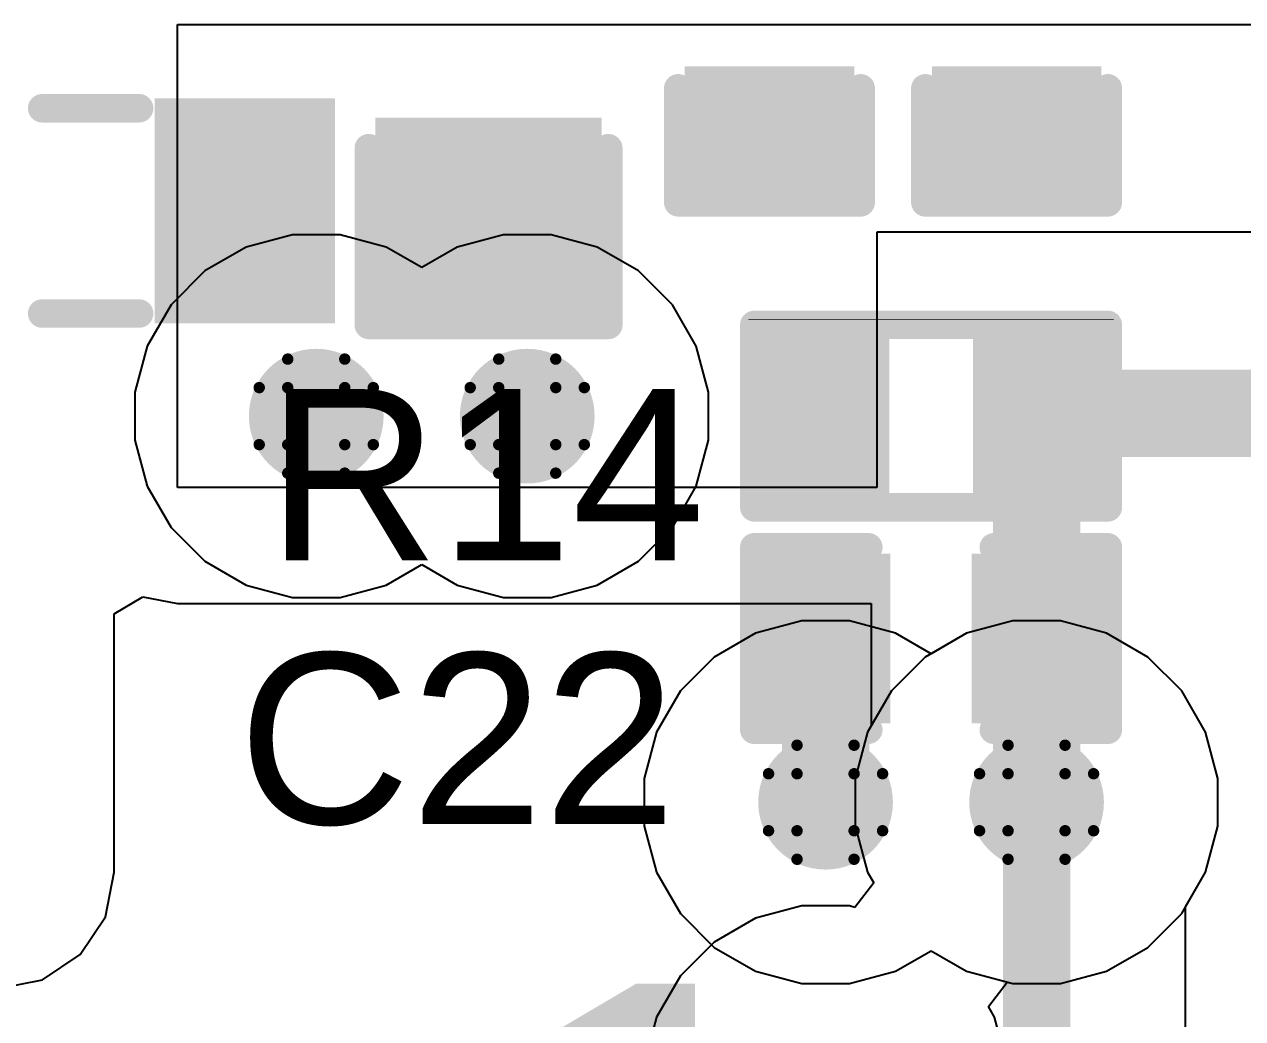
# Model space of a CAD drawing. Header units: inches. Extents: x -5 to 501, y -9 to 81.
# Drawn here: x 25.12 to 30.55, y 27.14 to 31.57 of the extents above; entities that cross this region are included whole.
import ezdxf

# ---------------------------------------------------------------- set-up
doc = ezdxf.new("R2010")
doc.units = ezdxf.units.IN
for name, color, linetype in [('Bottom Layer', 5, 'Continuous'), ('Drill Drawing', 1, 'Continuous'), ('Ground', 16, 'Continuous'), ('Power', 76, 'Continuous'), ('Top Layer', 1, 'Continuous'), ('Top Overlay', 2, 'Continuous'), ('Top Paste', 8, 'Continuous'), ('Top Solder', 216, 'Continuous'), ('Via Holes', 16, 'Continuous')]:
    doc.layers.add(name, color=color, linetype=linetype)
doc.styles.add('Arial', font='', dxfattribs={"height": 0.2})
doc.styles.add('Arial Black_Bold', font='', dxfattribs={"height": 0.2})
doc.styles.get('Arial').set_extended_font_data('Arial')
doc.styles.get('Arial Black_Bold').set_extended_font_data('Arial Black', bold=True)

msp = doc.modelspace()

# ---------------------------------------------------------------- hatches: boundary and pattern name
at = {"layer": 'Bottom Layer'}
h = msp.add_hatch(color=5, dxfattribs=at)
edge = h.paths.add_edge_path()
edge.add_arc((26.4189, 29.8197), 0.3, 0, 360)
h = msp.add_hatch(color=5, dxfattribs=at)
edge = h.paths.add_edge_path()
edge.add_arc((27.3587, 29.8197), 0.3, 0, 360)
h = msp.add_hatch(color=5, dxfattribs=at)
edge = h.paths.add_edge_path()
edge.add_arc((28.6874, 28.0996), 0.3, 0, 360)
h = msp.add_hatch(color=5, dxfattribs=at)
edge = h.paths.add_edge_path()
edge.add_arc((29.6272, 28.0996), 0.3, 0, 360)
at = {"layer": 'Ground'}
h = msp.add_hatch(color=16, dxfattribs=at)
edge = h.paths.add_edge_path()
edge.add_arc((26.4189, 29.8197), 0.3, 0, 360)
h = msp.add_hatch(color=16, dxfattribs=at)
edge = h.paths.add_edge_path()
edge.add_arc((27.3587, 29.8197), 0.3, 0, 360)
h = msp.add_hatch(color=16, dxfattribs=at)
edge = h.paths.add_edge_path()
edge.add_arc((28.6874, 28.0996), 0.3, 0, 360)
h = msp.add_hatch(color=16, dxfattribs=at)
edge = h.paths.add_edge_path()
edge.add_arc((29.6272, 28.0996), 0.3, 0, 360)
at = {"layer": 'Power'}
h = msp.add_hatch(color=76, dxfattribs=at)
edge = h.paths.add_edge_path()
edge.add_arc((26.4189, 29.8197), 0.3, 0, 360)
h = msp.add_hatch(color=76, dxfattribs=at)
edge = h.paths.add_edge_path()
edge.add_arc((27.3587, 29.8197), 0.3, 0, 360)
h = msp.add_hatch(color=76, dxfattribs=at)
edge = h.paths.add_edge_path()
edge.add_arc((28.6874, 28.0996), 0.3, 0, 360)
h = msp.add_hatch(color=76, dxfattribs=at)
edge = h.paths.add_edge_path()
edge.add_arc((29.6272, 28.0996), 0.3, 0, 360)
at = {"layer": 'Top Layer'}
for points in [[(28.12, 31.3182), (28.755, 31.3182), (28.755, 30.861), (28.12, 30.861)], [(29.2208, 31.3182), (29.8558, 31.3182), (29.8558, 30.861), (29.2208, 30.861)], [(25.8014, 31.134), (26.4014, 31.134), (26.4014, 30.334), (25.8014, 30.334)], [(27.6308, 30.3276), (26.7418, 30.3276), (26.7418, 31.0896), (27.6308, 31.0896)], [(28.916, 30.1372), (28.916, 29.5022), (28.4588, 29.5022), (28.4588, 30.1372)], [(29.8558, 30.1372), (29.8558, 29.5022), (29.3986, 29.5022), (29.3986, 30.1372)], [(28.4588, 28.5115), (28.4588, 29.1465), (28.916, 29.1465), (28.916, 28.5115)], [(29.3986, 28.5115), (29.3986, 29.1465), (29.8558, 29.1465), (29.8558, 28.5115)]]:
    msp.add_hatch(color=1, dxfattribs=at).paths.add_polyline_path(points)
h = msp.add_hatch(color=1, dxfattribs=at)
edge = h.paths.add_edge_path()
edge.add_arc((26.4189, 29.8197), 0.3, 0, 360)
h = msp.add_hatch(color=1, dxfattribs=at)
edge = h.paths.add_edge_path()
edge.add_arc((27.3587, 29.8197), 0.3, 0, 360)
h = msp.add_hatch(color=1, dxfattribs=at)
edge = h.paths.add_edge_path()
edge.add_arc((28.6874, 28.0996), 0.3, 0, 360)
h = msp.add_hatch(color=1, dxfattribs=at)
edge = h.paths.add_edge_path()
edge.add_arc((29.6272, 28.0996), 0.3, 0, 360)
at = {"layer": 'Top Paste'}
for points in [[(28.12, 31.3182), (28.755, 31.3182), (28.755, 30.861), (28.12, 30.861)], [(29.2208, 31.3182), (29.8558, 31.3182), (29.8558, 30.861), (29.2208, 30.861)], [(25.8014, 31.134), (26.4014, 31.134), (26.4014, 30.334), (25.8014, 30.334)], [(27.6308, 30.3276), (26.7418, 30.3276), (26.7418, 31.0896), (27.6308, 31.0896)], [(28.916, 30.1372), (28.916, 29.5022), (28.4588, 29.5022), (28.4588, 30.1372)], [(29.8558, 30.1372), (29.8558, 29.5022), (29.3986, 29.5022), (29.3986, 30.1372)], [(28.4588, 28.5115), (28.4588, 29.1465), (28.916, 29.1465), (28.916, 28.5115)], [(29.3986, 28.5115), (29.3986, 29.1465), (29.8558, 29.1465), (29.8558, 28.5115)]]:
    msp.add_hatch(color=8, dxfattribs=at).paths.add_polyline_path(points)
at = {"layer": 'Top Solder'}
for points in [[(28.06, 31.3782), (28.815, 31.3782), (28.815, 30.801), (28.06, 30.801)], [(29.1608, 31.3782), (29.9158, 31.3782), (29.9158, 30.801), (29.1608, 30.801)], [(25.6998, 31.2356), (26.503, 31.2356), (26.503, 30.2324), (25.6998, 30.2324)], [(27.6908, 30.2676), (26.6818, 30.2676), (26.6818, 31.1496), (27.6908, 31.1496)], [(28.971, 30.1922), (28.971, 29.4472), (28.4038, 29.4472), (28.4038, 30.1922)], [(29.9108, 30.1922), (29.9108, 29.4472), (29.3436, 29.4472), (29.3436, 30.1922)], [(28.3988, 28.4515), (28.3988, 29.2065), (28.976, 29.2065), (28.976, 28.4515)], [(29.3386, 28.4515), (29.3386, 29.2065), (29.9158, 29.2065), (29.9158, 28.4515)]]:
    msp.add_hatch(color=216, dxfattribs=at).paths.add_polyline_path(points)
at = {"layer": 'Via Holes'}
h = msp.add_hatch(color=7, dxfattribs=at)
edge = h.paths.add_edge_path()
edge.add_arc((26.4189, 29.8197), 0.15, 0, 360)
h = msp.add_hatch(color=7, dxfattribs=at)
edge = h.paths.add_edge_path()
edge.add_arc((27.3587, 29.8197), 0.15, 0, 360)
h = msp.add_hatch(color=7, dxfattribs=at)
edge = h.paths.add_edge_path()
edge.add_arc((28.6874, 28.0996), 0.15, 0, 360)
h = msp.add_hatch(color=7, dxfattribs=at)
edge = h.paths.add_edge_path()
edge.add_arc((29.6272, 28.0996), 0.15, 0, 360)

# ---------------------------------------------------------------- linework, layer by layer
at = {"layer": 'Bottom Layer'}
for p, q in [((26.3125, 30.6277), (26.107, 30.5727)), ((26.5253, 30.6277), (26.3125, 30.6277)), ((26.7308, 30.5727), (26.5253, 30.6277)), ((27.2523, 30.6277), (27.0468, 30.5727)), ((27.4651, 30.6277), (27.2523, 30.6277)), ((27.6706, 30.5727), (27.4651, 30.6277)), ((26.107, 30.5727), (25.9228, 30.4663)), ((26.8888, 30.4814), (26.7308, 30.5727)), ((27.0468, 30.5727), (26.8888, 30.4814)), ((27.8548, 30.4663), (27.6706, 30.5727)), ((25.9228, 30.4663), (25.7723, 30.3158)), ((28.0052, 30.3158), (27.8548, 30.4663)), ((25.7723, 30.3158), (25.6659, 30.1316)), ((28.1116, 30.1316), (28.0052, 30.3158)), ((25.6659, 30.1316), (25.6109, 29.9261)), ((28.1667, 29.9261), (28.1116, 30.1316)), ((25.6109, 29.9261), (25.6109, 29.7133)), ((28.1667, 29.7133), (28.1667, 29.9261)), ((25.6109, 29.7133), (25.6659, 29.5078)), ((28.1116, 29.5078), (28.1667, 29.7133)), ((25.6659, 29.5078), (25.7723, 29.3236)), ((28.0052, 29.3236), (28.1116, 29.5078)), ((25.7723, 29.3236), (25.9228, 29.1732)), ((27.8548, 29.1732), (28.0052, 29.3236)), ((25.9228, 29.1732), (26.107, 29.0668)), ((26.7308, 29.0668), (26.8888, 29.158)), ((26.8888, 29.158), (27.0468, 29.0668)), ((27.6706, 29.0668), (27.8548, 29.1732)), ((26.107, 29.0668), (26.3125, 29.0117)), ((26.5253, 29.0117), (26.7308, 29.0668)), ((27.0468, 29.0668), (27.2523, 29.0117)), ((27.4651, 29.0117), (27.6706, 29.0668)), ((26.3125, 29.0117), (26.5253, 29.0117)), ((27.2523, 29.0117), (27.4651, 29.0117)), ((29.5208, 28.9076), (29.3153, 28.8525)), ((29.7336, 28.9076), (29.5208, 28.9076)), ((29.9391, 28.8525), (29.7336, 28.9076)), ((29.3153, 28.8525), (29.1311, 28.7462)), ((30.1233, 28.7462), (29.9391, 28.8525)), ((29.1311, 28.7462), (28.9806, 28.5957)), ((30.2738, 28.5957), (30.1233, 28.7462)), ((28.9806, 28.5957), (28.8743, 28.4115)), ((30.3801, 28.4115), (30.2738, 28.5957)), ((28.8743, 28.4115), (28.8192, 28.206)), ((30.4352, 28.206), (30.3801, 28.4115)), ((28.8192, 28.206), (28.8192, 27.9932)), ((30.4352, 27.9932), (30.4352, 28.206)), ((28.8192, 27.9932), (28.8743, 27.7877)), ((30.3801, 27.7877), (30.4352, 27.9932)), ((28.8743, 27.7877), (28.9017, 27.7402)), ((30.2909, 27.6331), (30.3801, 27.7877)), ((28.9017, 27.7402), (28.818, 27.6311)), ((28.581, 27.6376), (28.3755, 27.5825)), ((28.7938, 27.6376), (28.581, 27.6376)), ((28.818, 27.6311), (28.7938, 27.6376)), ((30.2909, 24.801), (30.2909, 27.6331)), ((28.3755, 27.5825), (28.1913, 27.4762)), ((28.1913, 27.4762), (28.0408, 27.3257)), ((28.0408, 27.3257), (27.9345, 27.1415)), ((27.9345, 27.1415), (27.8794, 26.936))]:
    msp.add_line(p, q, dxfattribs=at)
msp.add_lwpolyline([(29.6272, 24.801, 0.3, 0.3, 0), (29.6272, 28.0996, 0.3, 0.3, 0)], format="xyseb", dxfattribs=at)
msp.add_lwpolyline([(29.5522, 28.0996, 0.15, 0.15, 1), (29.7022, 28.0996, 0.15, 0.15, 1)], format="xyseb", close=True, dxfattribs=at)
at = {"layer": 'Drill Drawing'}
for points in [[(26.2919, 29.9467, 0.0508, 0.0508, 0), (26.2919, 30.0737, 0.0508, 0.0508, 0)], [(26.2919, 30.0737, 0.0508, 0.0508, 0), (26.5459, 30.0737, 0.0508, 0.0508, 0)], [(26.5459, 29.9467, 0.0508, 0.0508, 0), (26.5459, 30.0737, 0.0508, 0.0508, 0)], [(27.2317, 29.9467, 0.0508, 0.0508, 0), (27.2317, 30.0737, 0.0508, 0.0508, 0)], [(27.2317, 30.0737, 0.0508, 0.0508, 0), (27.4857, 30.0737, 0.0508, 0.0508, 0)], [(27.4857, 29.9467, 0.0508, 0.0508, 0), (27.4857, 30.0737, 0.0508, 0.0508, 0)], [(26.1649, 29.6927, 0.0508, 0.0508, 0), (26.1649, 29.9467, 0.0508, 0.0508, 0)], [(26.1649, 29.9467, 0.0508, 0.0508, 0), (26.2919, 29.9467, 0.0508, 0.0508, 0)], [(26.5459, 29.9467, 0.0508, 0.0508, 0), (26.6729, 29.9467, 0.0508, 0.0508, 0)], [(26.6729, 29.6927, 0.0508, 0.0508, 0), (26.6729, 29.9467, 0.0508, 0.0508, 0)], [(27.1047, 29.6927, 0.0508, 0.0508, 0), (27.1047, 29.9467, 0.0508, 0.0508, 0)], [(27.1047, 29.9467, 0.0508, 0.0508, 0), (27.2317, 29.9467, 0.0508, 0.0508, 0)], [(27.4857, 29.9467, 0.0508, 0.0508, 0), (27.6127, 29.9467, 0.0508, 0.0508, 0)], [(27.6127, 29.6927, 0.0508, 0.0508, 0), (27.6127, 29.9467, 0.0508, 0.0508, 0)], [(26.1649, 29.6927, 0.0508, 0.0508, 0), (26.2919, 29.6927, 0.0508, 0.0508, 0)], [(26.2919, 29.5657, 0.0508, 0.0508, 0), (26.2919, 29.6927, 0.0508, 0.0508, 0)], [(26.5459, 29.6927, 0.0508, 0.0508, 0), (26.6729, 29.6927, 0.0508, 0.0508, 0)], [(26.5459, 29.5657, 0.0508, 0.0508, 0), (26.5459, 29.6927, 0.0508, 0.0508, 0)], [(27.1047, 29.6927, 0.0508, 0.0508, 0), (27.2317, 29.6927, 0.0508, 0.0508, 0)], [(27.2317, 29.5657, 0.0508, 0.0508, 0), (27.2317, 29.6927, 0.0508, 0.0508, 0)], [(27.4857, 29.6927, 0.0508, 0.0508, 0), (27.6127, 29.6927, 0.0508, 0.0508, 0)], [(27.4857, 29.5657, 0.0508, 0.0508, 0), (27.4857, 29.6927, 0.0508, 0.0508, 0)], [(26.2919, 29.5657, 0.0508, 0.0508, 0), (26.5459, 29.5657, 0.0508, 0.0508, 0)], [(27.2317, 29.5657, 0.0508, 0.0508, 0), (27.4857, 29.5657, 0.0508, 0.0508, 0)], [(28.5604, 28.2266, 0.0508, 0.0508, 0), (28.5604, 28.3536, 0.0508, 0.0508, 0)], [(28.5604, 28.3536, 0.0508, 0.0508, 0), (28.8144, 28.3536, 0.0508, 0.0508, 0)], [(28.8144, 28.2266, 0.0508, 0.0508, 0), (28.8144, 28.3536, 0.0508, 0.0508, 0)], [(29.5002, 28.2266, 0.0508, 0.0508, 0), (29.5002, 28.3536, 0.0508, 0.0508, 0)], [(29.5002, 28.3536, 0.0508, 0.0508, 0), (29.7542, 28.3536, 0.0508, 0.0508, 0)], [(29.7542, 28.2266, 0.0508, 0.0508, 0), (29.7542, 28.3536, 0.0508, 0.0508, 0)], [(28.4334, 27.9726, 0.0508, 0.0508, 0), (28.4334, 28.2266, 0.0508, 0.0508, 0)], [(28.4334, 28.2266, 0.0508, 0.0508, 0), (28.5604, 28.2266, 0.0508, 0.0508, 0)], [(28.8144, 28.2266, 0.0508, 0.0508, 0), (28.9414, 28.2266, 0.0508, 0.0508, 0)], [(28.9414, 27.9726, 0.0508, 0.0508, 0), (28.9414, 28.2266, 0.0508, 0.0508, 0)], [(29.3732, 27.9726, 0.0508, 0.0508, 0), (29.3732, 28.2266, 0.0508, 0.0508, 0)], [(29.3732, 28.2266, 0.0508, 0.0508, 0), (29.5002, 28.2266, 0.0508, 0.0508, 0)], [(29.7542, 28.2266, 0.0508, 0.0508, 0), (29.8812, 28.2266, 0.0508, 0.0508, 0)], [(29.8812, 27.9726, 0.0508, 0.0508, 0), (29.8812, 28.2266, 0.0508, 0.0508, 0)], [(28.4334, 27.9726, 0.0508, 0.0508, 0), (28.5604, 27.9726, 0.0508, 0.0508, 0)], [(28.5604, 27.8456, 0.0508, 0.0508, 0), (28.5604, 27.9726, 0.0508, 0.0508, 0)], [(28.8144, 27.9726, 0.0508, 0.0508, 0), (28.9414, 27.9726, 0.0508, 0.0508, 0)], [(28.8144, 27.8456, 0.0508, 0.0508, 0), (28.8144, 27.9726, 0.0508, 0.0508, 0)], [(29.3732, 27.9726, 0.0508, 0.0508, 0), (29.5002, 27.9726, 0.0508, 0.0508, 0)], [(29.5002, 27.8456, 0.0508, 0.0508, 0), (29.5002, 27.9726, 0.0508, 0.0508, 0)], [(29.7542, 27.9726, 0.0508, 0.0508, 0), (29.8812, 27.9726, 0.0508, 0.0508, 0)], [(29.7542, 27.8456, 0.0508, 0.0508, 0), (29.7542, 27.9726, 0.0508, 0.0508, 0)], [(28.5604, 27.8456, 0.0508, 0.0508, 0), (28.8144, 27.8456, 0.0508, 0.0508, 0)], [(29.5002, 27.8456, 0.0508, 0.0508, 0), (29.7542, 27.8456, 0.0508, 0.0508, 0)]]:
    msp.add_lwpolyline(points, format="xyseb", dxfattribs=at)
for points in [[(26.2792, 30.0737, 0.0254, 0.0254, 1), (26.3046, 30.0737, 0.0254, 0.0254, 1)], [(26.2792, 30.0737, 0.0254, 0.0254, 1), (26.3046, 30.0737, 0.0254, 0.0254, 1)], [(26.5332, 30.0737, 0.0254, 0.0254, 1), (26.5586, 30.0737, 0.0254, 0.0254, 1)], [(26.5332, 30.0737, 0.0254, 0.0254, 1), (26.5586, 30.0737, 0.0254, 0.0254, 1)], [(27.219, 30.0737, 0.0254, 0.0254, 1), (27.2444, 30.0737, 0.0254, 0.0254, 1)], [(27.219, 30.0737, 0.0254, 0.0254, 1), (27.2444, 30.0737, 0.0254, 0.0254, 1)], [(27.473, 30.0737, 0.0254, 0.0254, 1), (27.4984, 30.0737, 0.0254, 0.0254, 1)], [(27.473, 30.0737, 0.0254, 0.0254, 1), (27.4984, 30.0737, 0.0254, 0.0254, 1)], [(26.1522, 29.9467, 0.0254, 0.0254, 1), (26.1776, 29.9467, 0.0254, 0.0254, 1)], [(26.1522, 29.9467, 0.0254, 0.0254, 1), (26.1776, 29.9467, 0.0254, 0.0254, 1)], [(26.2792, 29.9467, 0.0254, 0.0254, 1), (26.3046, 29.9467, 0.0254, 0.0254, 1)], [(26.2792, 29.9467, 0.0254, 0.0254, 1), (26.3046, 29.9467, 0.0254, 0.0254, 1)], [(26.5332, 29.9467, 0.0254, 0.0254, 1), (26.5586, 29.9467, 0.0254, 0.0254, 1)], [(26.5332, 29.9467, 0.0254, 0.0254, 1), (26.5586, 29.9467, 0.0254, 0.0254, 1)], [(26.6602, 29.9467, 0.0254, 0.0254, 1), (26.6856, 29.9467, 0.0254, 0.0254, 1)], [(26.6602, 29.9467, 0.0254, 0.0254, 1), (26.6856, 29.9467, 0.0254, 0.0254, 1)], [(27.092, 29.9467, 0.0254, 0.0254, 1), (27.1174, 29.9467, 0.0254, 0.0254, 1)], [(27.092, 29.9467, 0.0254, 0.0254, 1), (27.1174, 29.9467, 0.0254, 0.0254, 1)], [(27.219, 29.9467, 0.0254, 0.0254, 1), (27.2444, 29.9467, 0.0254, 0.0254, 1)], [(27.219, 29.9467, 0.0254, 0.0254, 1), (27.2444, 29.9467, 0.0254, 0.0254, 1)], [(27.473, 29.9467, 0.0254, 0.0254, 1), (27.4984, 29.9467, 0.0254, 0.0254, 1)], [(27.473, 29.9467, 0.0254, 0.0254, 1), (27.4984, 29.9467, 0.0254, 0.0254, 1)], [(27.6, 29.9467, 0.0254, 0.0254, 1), (27.6254, 29.9467, 0.0254, 0.0254, 1)], [(27.6, 29.9467, 0.0254, 0.0254, 1), (27.6254, 29.9467, 0.0254, 0.0254, 1)], [(26.1522, 29.6927, 0.0254, 0.0254, 1), (26.1776, 29.6927, 0.0254, 0.0254, 1)], [(26.1522, 29.6927, 0.0254, 0.0254, 1), (26.1776, 29.6927, 0.0254, 0.0254, 1)], [(26.2792, 29.6927, 0.0254, 0.0254, 1), (26.3046, 29.6927, 0.0254, 0.0254, 1)], [(26.2792, 29.6927, 0.0254, 0.0254, 1), (26.3046, 29.6927, 0.0254, 0.0254, 1)], [(26.5332, 29.6927, 0.0254, 0.0254, 1), (26.5586, 29.6927, 0.0254, 0.0254, 1)], [(26.5332, 29.6927, 0.0254, 0.0254, 1), (26.5586, 29.6927, 0.0254, 0.0254, 1)], [(26.6602, 29.6927, 0.0254, 0.0254, 1), (26.6856, 29.6927, 0.0254, 0.0254, 1)], [(26.6602, 29.6927, 0.0254, 0.0254, 1), (26.6856, 29.6927, 0.0254, 0.0254, 1)], [(27.092, 29.6927, 0.0254, 0.0254, 1), (27.1174, 29.6927, 0.0254, 0.0254, 1)], [(27.092, 29.6927, 0.0254, 0.0254, 1), (27.1174, 29.6927, 0.0254, 0.0254, 1)], [(27.219, 29.6927, 0.0254, 0.0254, 1), (27.2444, 29.6927, 0.0254, 0.0254, 1)], [(27.219, 29.6927, 0.0254, 0.0254, 1), (27.2444, 29.6927, 0.0254, 0.0254, 1)], [(27.473, 29.6927, 0.0254, 0.0254, 1), (27.4984, 29.6927, 0.0254, 0.0254, 1)], [(27.473, 29.6927, 0.0254, 0.0254, 1), (27.4984, 29.6927, 0.0254, 0.0254, 1)], [(27.6, 29.6927, 0.0254, 0.0254, 1), (27.6254, 29.6927, 0.0254, 0.0254, 1)], [(27.6, 29.6927, 0.0254, 0.0254, 1), (27.6254, 29.6927, 0.0254, 0.0254, 1)], [(26.2792, 29.5657, 0.0254, 0.0254, 1), (26.3046, 29.5657, 0.0254, 0.0254, 1)], [(26.2792, 29.5657, 0.0254, 0.0254, 1), (26.3046, 29.5657, 0.0254, 0.0254, 1)], [(26.5332, 29.5657, 0.0254, 0.0254, 1), (26.5586, 29.5657, 0.0254, 0.0254, 1)], [(26.5332, 29.5657, 0.0254, 0.0254, 1), (26.5586, 29.5657, 0.0254, 0.0254, 1)], [(27.219, 29.5657, 0.0254, 0.0254, 1), (27.2444, 29.5657, 0.0254, 0.0254, 1)], [(27.219, 29.5657, 0.0254, 0.0254, 1), (27.2444, 29.5657, 0.0254, 0.0254, 1)], [(27.473, 29.5657, 0.0254, 0.0254, 1), (27.4984, 29.5657, 0.0254, 0.0254, 1)], [(27.473, 29.5657, 0.0254, 0.0254, 1), (27.4984, 29.5657, 0.0254, 0.0254, 1)], [(28.5477, 28.3536, 0.0254, 0.0254, 1), (28.5731, 28.3536, 0.0254, 0.0254, 1)], [(28.5477, 28.3536, 0.0254, 0.0254, 1), (28.5731, 28.3536, 0.0254, 0.0254, 1)], [(28.8017, 28.3536, 0.0254, 0.0254, 1), (28.8271, 28.3536, 0.0254, 0.0254, 1)], [(28.8017, 28.3536, 0.0254, 0.0254, 1), (28.8271, 28.3536, 0.0254, 0.0254, 1)], [(29.4875, 28.3536, 0.0254, 0.0254, 1), (29.5129, 28.3536, 0.0254, 0.0254, 1)], [(29.4875, 28.3536, 0.0254, 0.0254, 1), (29.5129, 28.3536, 0.0254, 0.0254, 1)], [(29.7415, 28.3536, 0.0254, 0.0254, 1), (29.7669, 28.3536, 0.0254, 0.0254, 1)], [(29.7415, 28.3536, 0.0254, 0.0254, 1), (29.7669, 28.3536, 0.0254, 0.0254, 1)], [(28.4207, 28.2266, 0.0254, 0.0254, 1), (28.4461, 28.2266, 0.0254, 0.0254, 1)], [(28.4207, 28.2266, 0.0254, 0.0254, 1), (28.4461, 28.2266, 0.0254, 0.0254, 1)], [(28.5477, 28.2266, 0.0254, 0.0254, 1), (28.5731, 28.2266, 0.0254, 0.0254, 1)], [(28.5477, 28.2266, 0.0254, 0.0254, 1), (28.5731, 28.2266, 0.0254, 0.0254, 1)], [(28.8017, 28.2266, 0.0254, 0.0254, 1), (28.8271, 28.2266, 0.0254, 0.0254, 1)], [(28.8017, 28.2266, 0.0254, 0.0254, 1), (28.8271, 28.2266, 0.0254, 0.0254, 1)], [(28.9287, 28.2266, 0.0254, 0.0254, 1), (28.9541, 28.2266, 0.0254, 0.0254, 1)], [(28.9287, 28.2266, 0.0254, 0.0254, 1), (28.9541, 28.2266, 0.0254, 0.0254, 1)], [(29.3605, 28.2266, 0.0254, 0.0254, 1), (29.3859, 28.2266, 0.0254, 0.0254, 1)], [(29.3605, 28.2266, 0.0254, 0.0254, 1), (29.3859, 28.2266, 0.0254, 0.0254, 1)], [(29.4875, 28.2266, 0.0254, 0.0254, 1), (29.5129, 28.2266, 0.0254, 0.0254, 1)], [(29.4875, 28.2266, 0.0254, 0.0254, 1), (29.5129, 28.2266, 0.0254, 0.0254, 1)], [(29.7415, 28.2266, 0.0254, 0.0254, 1), (29.7669, 28.2266, 0.0254, 0.0254, 1)], [(29.7415, 28.2266, 0.0254, 0.0254, 1), (29.7669, 28.2266, 0.0254, 0.0254, 1)], [(29.8685, 28.2266, 0.0254, 0.0254, 1), (29.8939, 28.2266, 0.0254, 0.0254, 1)], [(29.8685, 28.2266, 0.0254, 0.0254, 1), (29.8939, 28.2266, 0.0254, 0.0254, 1)], [(28.4207, 27.9726, 0.0254, 0.0254, 1), (28.4461, 27.9726, 0.0254, 0.0254, 1)], [(28.4207, 27.9726, 0.0254, 0.0254, 1), (28.4461, 27.9726, 0.0254, 0.0254, 1)], [(28.5477, 27.9726, 0.0254, 0.0254, 1), (28.5731, 27.9726, 0.0254, 0.0254, 1)], [(28.5477, 27.9726, 0.0254, 0.0254, 1), (28.5731, 27.9726, 0.0254, 0.0254, 1)], [(28.8017, 27.9726, 0.0254, 0.0254, 1), (28.8271, 27.9726, 0.0254, 0.0254, 1)], [(28.8017, 27.9726, 0.0254, 0.0254, 1), (28.8271, 27.9726, 0.0254, 0.0254, 1)], [(28.9287, 27.9726, 0.0254, 0.0254, 1), (28.9541, 27.9726, 0.0254, 0.0254, 1)], [(28.9287, 27.9726, 0.0254, 0.0254, 1), (28.9541, 27.9726, 0.0254, 0.0254, 1)], [(29.3605, 27.9726, 0.0254, 0.0254, 1), (29.3859, 27.9726, 0.0254, 0.0254, 1)], [(29.3605, 27.9726, 0.0254, 0.0254, 1), (29.3859, 27.9726, 0.0254, 0.0254, 1)], [(29.4875, 27.9726, 0.0254, 0.0254, 1), (29.5129, 27.9726, 0.0254, 0.0254, 1)], [(29.4875, 27.9726, 0.0254, 0.0254, 1), (29.5129, 27.9726, 0.0254, 0.0254, 1)], [(29.7415, 27.9726, 0.0254, 0.0254, 1), (29.7669, 27.9726, 0.0254, 0.0254, 1)], [(29.7415, 27.9726, 0.0254, 0.0254, 1), (29.7669, 27.9726, 0.0254, 0.0254, 1)], [(29.8685, 27.9726, 0.0254, 0.0254, 1), (29.8939, 27.9726, 0.0254, 0.0254, 1)], [(29.8685, 27.9726, 0.0254, 0.0254, 1), (29.8939, 27.9726, 0.0254, 0.0254, 1)], [(28.5477, 27.8456, 0.0254, 0.0254, 1), (28.5731, 27.8456, 0.0254, 0.0254, 1)], [(28.5477, 27.8456, 0.0254, 0.0254, 1), (28.5731, 27.8456, 0.0254, 0.0254, 1)], [(28.8017, 27.8456, 0.0254, 0.0254, 1), (28.8271, 27.8456, 0.0254, 0.0254, 1)], [(28.8017, 27.8456, 0.0254, 0.0254, 1), (28.8271, 27.8456, 0.0254, 0.0254, 1)], [(29.4875, 27.8456, 0.0254, 0.0254, 1), (29.5129, 27.8456, 0.0254, 0.0254, 1)], [(29.4875, 27.8456, 0.0254, 0.0254, 1), (29.5129, 27.8456, 0.0254, 0.0254, 1)], [(29.7415, 27.8456, 0.0254, 0.0254, 1), (29.7669, 27.8456, 0.0254, 0.0254, 1)], [(29.7415, 27.8456, 0.0254, 0.0254, 1), (29.7669, 27.8456, 0.0254, 0.0254, 1)]]:
    msp.add_lwpolyline(points, format="xyseb", close=True, dxfattribs=at)
at = {"layer": 'Ground'}
for p, q in [((26.3125, 30.6277), (26.107, 30.5727)), ((26.5253, 30.6277), (26.3125, 30.6277)), ((26.7308, 30.5727), (26.5253, 30.6277)), ((27.2523, 30.6277), (27.0468, 30.5727)), ((27.4651, 30.6277), (27.2523, 30.6277)), ((27.6706, 30.5727), (27.4651, 30.6277)), ((26.107, 30.5727), (25.9228, 30.4663)), ((26.8888, 30.4814), (26.7308, 30.5727)), ((27.0468, 30.5727), (26.8888, 30.4814)), ((27.8548, 30.4663), (27.6706, 30.5727)), ((25.9228, 30.4663), (25.7723, 30.3158)), ((28.0052, 30.3158), (27.8548, 30.4663)), ((25.7723, 30.3158), (25.6659, 30.1316)), ((28.1116, 30.1316), (28.0052, 30.3158)), ((25.6659, 30.1316), (25.6109, 29.9261)), ((28.1667, 29.9261), (28.1116, 30.1316)), ((25.6109, 29.9261), (25.6109, 29.7133)), ((28.1667, 29.7133), (28.1667, 29.9261)), ((25.6109, 29.7133), (25.6659, 29.5078)), ((28.1116, 29.5078), (28.1667, 29.7133)), ((25.6659, 29.5078), (25.7723, 29.3236)), ((28.0052, 29.3236), (28.1116, 29.5078)), ((25.7723, 29.3236), (25.9228, 29.1732)), ((27.8548, 29.1732), (28.0052, 29.3236)), ((25.9228, 29.1732), (26.107, 29.0668)), ((26.7308, 29.0668), (26.8888, 29.158)), ((26.8888, 29.158), (27.0468, 29.0668)), ((27.6706, 29.0668), (27.8548, 29.1732)), ((26.107, 29.0668), (26.3125, 29.0117)), ((26.5253, 29.0117), (26.7308, 29.0668)), ((27.0468, 29.0668), (27.2523, 29.0117)), ((27.4651, 29.0117), (27.6706, 29.0668)), ((26.3125, 29.0117), (26.5253, 29.0117)), ((27.2523, 29.0117), (27.4651, 29.0117)), ((29.5208, 28.9076), (29.3153, 28.8525)), ((29.7336, 28.9076), (29.5208, 28.9076)), ((29.9391, 28.8525), (29.7336, 28.9076)), ((29.3153, 28.8525), (29.1311, 28.7462)), ((30.1233, 28.7462), (29.9391, 28.8525)), ((29.1311, 28.7462), (28.9806, 28.5957)), ((30.2738, 28.5957), (30.1233, 28.7462)), ((28.9806, 28.5957), (28.8743, 28.4115)), ((30.3801, 28.4115), (30.2738, 28.5957)), ((28.8743, 28.4115), (28.8192, 28.206)), ((30.4352, 28.206), (30.3801, 28.4115)), ((28.8192, 28.206), (28.8192, 27.9932)), ((30.4352, 27.9932), (30.4352, 28.206)), ((28.8192, 27.9932), (28.8743, 27.7877)), ((30.3801, 27.7877), (30.4352, 27.9932)), ((28.8743, 27.7877), (28.9017, 27.7402)), ((30.2738, 27.6035), (30.3801, 27.7877)), ((28.9017, 27.7402), (28.818, 27.6311)), ((28.581, 27.6376), (28.3755, 27.5825)), ((28.7938, 27.6376), (28.581, 27.6376)), ((28.818, 27.6311), (28.7938, 27.6376)), ((28.3755, 27.5825), (28.1913, 27.4762)), ((30.1233, 27.453), (30.2738, 27.6035)), ((28.1913, 27.4762), (28.0408, 27.3257)), ((29.9391, 27.3467), (30.1233, 27.453)), ((28.0408, 27.3257), (27.9345, 27.1415)), ((29.4129, 27.189), (29.4965, 27.2981)), ((29.4965, 27.2981), (29.5208, 27.2916)), ((29.7336, 27.2916), (29.9391, 27.3467)), ((29.5208, 27.2916), (29.7336, 27.2916)), ((29.4403, 27.1415), (29.4129, 27.189)), ((27.9345, 27.1415), (27.8794, 26.936)), ((29.4954, 26.936), (29.4403, 27.1415))]:
    msp.add_line(p, q, dxfattribs=at)
at = {"layer": 'Power'}
for p, q in [((28.581, 28.9076), (28.3755, 28.8525)), ((28.7938, 28.9076), (28.581, 28.9076)), ((28.9993, 28.8525), (28.7938, 28.9076)), ((29.5208, 28.9076), (29.3153, 28.8525)), ((29.7336, 28.9076), (29.5208, 28.9076)), ((29.9391, 28.8525), (29.7336, 28.9076)), ((28.3755, 28.8525), (28.1913, 28.7462)), ((29.1573, 28.7613), (28.9993, 28.8525)), ((29.3153, 28.8525), (29.1573, 28.7613)), ((30.1233, 28.7462), (29.9391, 28.8525)), ((28.1913, 28.7462), (28.0408, 28.5957)), ((30.2738, 28.5957), (30.1233, 28.7462)), ((28.0408, 28.5957), (27.9345, 28.4115)), ((30.3801, 28.4115), (30.2738, 28.5957)), ((27.9345, 28.4115), (27.8794, 28.206)), ((30.4352, 28.206), (30.3801, 28.4115)), ((27.8794, 28.206), (27.8794, 27.9932)), ((30.4352, 27.9932), (30.4352, 28.206)), ((27.8794, 27.9932), (27.9345, 27.7877)), ((30.3801, 27.7877), (30.4352, 27.9932)), ((27.9345, 27.7877), (28.0408, 27.6035)), ((30.2738, 27.6035), (30.3801, 27.7877)), ((28.0408, 27.6035), (28.1913, 27.453)), ((30.1233, 27.453), (30.2738, 27.6035)), ((28.1913, 27.453), (28.3755, 27.3467)), ((28.9993, 27.3467), (29.1573, 27.4379)), ((29.1573, 27.4379), (29.3153, 27.3467)), ((29.9391, 27.3467), (30.1233, 27.453)), ((28.3755, 27.3467), (28.581, 27.2916)), ((28.7938, 27.2916), (28.9993, 27.3467)), ((29.3153, 27.3467), (29.5208, 27.2916)), ((29.7336, 27.2916), (29.9391, 27.3467)), ((28.581, 27.2916), (28.7938, 27.2916)), ((29.5208, 27.2916), (29.7336, 27.2916))]:
    msp.add_line(p, q, dxfattribs=at)
at = {"layer": 'Top Layer'}
for p, q in [((25.8014, 29.5022), (25.8014, 31.565)), ((25.8014, 31.565), (32.198, 31.565)), ((32.198, 30.6396), (28.916, 30.6396)), ((28.916, 30.6396), (28.916, 29.5022)), ((28.916, 29.5022), (25.8014, 29.5022)), ((25.5193, 28.9386), (25.6463, 29.0151)), ((25.6463, 29.0151), (25.8014, 28.9843)), ((25.8014, 28.9843), (28.8906, 28.9843)), ((28.8906, 28.9843), (28.8906, 28.4398)), ((25.5193, 27.7876), (25.5193, 28.9386)), ((28.8906, 28.4398), (28.8743, 28.4115)), ((28.8743, 28.4115), (28.8192, 28.206)), ((28.8192, 28.206), (28.8192, 27.9932)), ((28.8192, 27.9932), (28.8743, 27.7877)), ((25.4799, 27.5894), (25.5193, 27.7876)), ((28.8743, 27.7877), (28.9017, 27.7402)), ((28.9017, 27.7402), (28.818, 27.6311)), ((28.581, 27.6376), (28.3755, 27.5825)), ((28.7938, 27.6376), (28.581, 27.6376)), ((28.818, 27.6311), (28.7938, 27.6376)), ((25.3676, 27.4214), (25.4799, 27.5894)), ((28.3755, 27.5825), (28.1913, 27.4762)), ((28.1913, 27.4762), (28.0408, 27.3257)), ((25.1996, 27.3091), (25.3676, 27.4214)), ((25.0014, 27.2696), (25.1996, 27.3091)), ((28.0408, 27.3257), (27.9345, 27.1415)), ((27.9345, 27.1415), (27.8794, 26.936))]:
    msp.add_line(p, q, dxfattribs=at)
for points in [[(29.6272, 29.8323, 0.3894, 0.3894, 0), (31.448, 29.8323, 0.3894, 0.3894, 0)], [(29.6272, 28.829, 0.3894, 0.3894, 0), (29.6272, 29.8197, 0.3894, 0.3894, 0)], [(28.6874, 28.0996, 0.3894, 0.3894, 0), (28.6874, 28.829, 0.3894, 0.3894, 0)], [(29.6272, 28.0996, 0.3894, 0.3894, 0), (29.6272, 28.829, 0.3894, 0.3894, 0)]]:
    msp.add_lwpolyline(points, format="xyseb", dxfattribs=at)
for points in [[(29.5298, 29.8323, 0.1947, 0.1947, 1), (29.7245, 29.8323, 0.1947, 0.1947, 1)], [(29.5298, 29.8197, 0.1947, 0.1947, 1), (29.7245, 29.8197, 0.1947, 0.1947, 1)], [(28.59, 28.829, 0.1947, 0.1947, 1), (28.7847, 28.829, 0.1947, 0.1947, 1)], [(29.5298, 28.829, 0.1947, 0.1947, 1), (29.7245, 28.829, 0.1947, 0.1947, 1)], [(29.5298, 28.829, 0.1947, 0.1947, 1), (29.7245, 28.829, 0.1947, 0.1947, 1)], [(28.59, 28.0996, 0.1947, 0.1947, 1), (28.7847, 28.0996, 0.1947, 0.1947, 1)], [(29.5298, 28.0996, 0.1947, 0.1947, 1), (29.7245, 28.0996, 0.1947, 0.1947, 1)]]:
    msp.add_lwpolyline(points, format="xyseb", close=True, dxfattribs=at)
at = {"layer": 'Top Overlay'}
for points in [[(28.0311, 30.7721, 0.127, 0.127, 0), (28.0311, 31.2801, 0.127, 0.127, 0)], [(28.8439, 30.7721, 0.127, 0.127, 0), (28.8439, 31.2801, 0.127, 0.127, 0)], [(29.1319, 30.7721, 0.127, 0.127, 0), (29.1319, 31.2801, 0.127, 0.127, 0)], [(29.9447, 30.7721, 0.127, 0.127, 0), (29.9447, 31.2801, 0.127, 0.127, 0)], [(25.1982, 31.1912, 0.127, 0.127, 0), (25.63, 31.1912, 0.127, 0.127, 0)], [(26.6529, 30.226, 0.127, 0.127, 0), (26.6529, 31.0134, 0.127, 0.127, 0)], [(27.7197, 30.226, 0.127, 0.127, 0), (27.7197, 31.0134, 0.127, 0.127, 0)], [(28.0311, 30.7721, 0.127, 0.127, 0), (28.8439, 30.7721, 0.127, 0.127, 0)], [(29.1319, 30.7721, 0.127, 0.127, 0), (29.9447, 30.7721, 0.127, 0.127, 0)], [(25.1982, 30.2768, 0.127, 0.127, 0), (25.63, 30.2768, 0.127, 0.127, 0)], [(26.6529, 30.226, 0.127, 0.127, 0), (27.7197, 30.226, 0.127, 0.127, 0)], [(28.3699, 30.2261, 0.127, 0.127, 0), (29.9447, 30.2261, 0.127, 0.127, 0)], [(28.3699, 29.4133, 0.127, 0.127, 0), (28.3699, 30.2261, 0.127, 0.127, 0)], [(29.9447, 29.4133, 0.127, 0.127, 0), (29.9447, 30.2261, 0.127, 0.127, 0)], [(28.3445, 30.2515, 0.00323, 0.00323, 0), (29.9701, 30.2515, 0.00323, 0.00323, 0)], [(28.3699, 29.4133, 0.127, 0.127, 0), (29.9447, 29.4133, 0.127, 0.127, 0)], [(28.3699, 29.2354, 0.127, 0.127, 0), (28.8779, 29.2354, 0.127, 0.127, 0)], [(28.3699, 28.4226, 0.127, 0.127, 0), (28.3699, 29.2354, 0.127, 0.127, 0)], [(29.4367, 29.2354, 0.127, 0.127, 0), (29.9447, 29.2354, 0.127, 0.127, 0)], [(29.9447, 28.4226, 0.127, 0.127, 0), (29.9447, 29.2354, 0.127, 0.127, 0)], [(28.3699, 28.4226, 0.127, 0.127, 0), (28.8779, 28.4226, 0.127, 0.127, 0)], [(29.4367, 28.4226, 0.127, 0.127, 0), (29.9447, 28.4226, 0.127, 0.127, 0)]]:
    msp.add_lwpolyline(points, format="xyseb", dxfattribs=at)
for points in [[(27.9994, 31.2801, 0.0635, 0.0635, 1), (28.0629, 31.2801, 0.0635, 0.0635, 1)], [(28.8122, 31.2801, 0.0635, 0.0635, 1), (28.8757, 31.2801, 0.0635, 0.0635, 1)], [(29.1001, 31.2801, 0.0635, 0.0635, 1), (29.1636, 31.2801, 0.0635, 0.0635, 1)], [(29.9129, 31.2801, 0.0635, 0.0635, 1), (29.9764, 31.2801, 0.0635, 0.0635, 1)], [(25.1664, 31.1912, 0.0635, 0.0635, 1), (25.2299, 31.1912, 0.0635, 0.0635, 1)], [(25.5982, 31.1912, 0.0635, 0.0635, 1), (25.6617, 31.1912, 0.0635, 0.0635, 1)], [(26.6211, 31.0134, 0.0635, 0.0635, 1), (26.6846, 31.0134, 0.0635, 0.0635, 1)], [(27.6879, 31.0134, 0.0635, 0.0635, 1), (27.7514, 31.0134, 0.0635, 0.0635, 1)], [(27.9994, 30.7721, 0.0635, 0.0635, 1), (28.0629, 30.7721, 0.0635, 0.0635, 1)], [(27.9994, 30.7721, 0.0635, 0.0635, 1), (28.0629, 30.7721, 0.0635, 0.0635, 1)], [(28.8122, 30.7721, 0.0635, 0.0635, 1), (28.8757, 30.7721, 0.0635, 0.0635, 1)], [(28.8122, 30.7721, 0.0635, 0.0635, 1), (28.8757, 30.7721, 0.0635, 0.0635, 1)], [(29.1001, 30.7721, 0.0635, 0.0635, 1), (29.1636, 30.7721, 0.0635, 0.0635, 1)], [(29.1001, 30.7721, 0.0635, 0.0635, 1), (29.1636, 30.7721, 0.0635, 0.0635, 1)], [(29.9129, 30.7721, 0.0635, 0.0635, 1), (29.9764, 30.7721, 0.0635, 0.0635, 1)], [(29.9129, 30.7721, 0.0635, 0.0635, 1), (29.9764, 30.7721, 0.0635, 0.0635, 1)], [(25.1664, 30.2768, 0.0635, 0.0635, 1), (25.2299, 30.2768, 0.0635, 0.0635, 1)], [(25.5982, 30.2768, 0.0635, 0.0635, 1), (25.6617, 30.2768, 0.0635, 0.0635, 1)], [(26.6211, 30.226, 0.0635, 0.0635, 1), (26.6846, 30.226, 0.0635, 0.0635, 1)], [(26.6211, 30.226, 0.0635, 0.0635, 1), (26.6846, 30.226, 0.0635, 0.0635, 1)], [(27.6879, 30.226, 0.0635, 0.0635, 1), (27.7514, 30.226, 0.0635, 0.0635, 1)], [(27.6879, 30.226, 0.0635, 0.0635, 1), (27.7514, 30.226, 0.0635, 0.0635, 1)], [(28.3381, 30.2261, 0.0635, 0.0635, 1), (28.4016, 30.2261, 0.0635, 0.0635, 1)], [(28.3381, 30.2261, 0.0635, 0.0635, 1), (28.4016, 30.2261, 0.0635, 0.0635, 1)], [(29.9129, 30.2261, 0.0635, 0.0635, 1), (29.9764, 30.2261, 0.0635, 0.0635, 1)], [(29.9129, 30.2261, 0.0635, 0.0635, 1), (29.9764, 30.2261, 0.0635, 0.0635, 1)], [(28.3437, 30.2515, 0.00161, 0.00161, 1), (28.3453, 30.2515, 0.00161, 0.00161, 1)], [(29.9693, 30.2515, 0.00161, 0.00161, 1), (29.9709, 30.2515, 0.00161, 0.00161, 1)], [(28.3381, 29.4133, 0.0635, 0.0635, 1), (28.4016, 29.4133, 0.0635, 0.0635, 1)], [(28.3381, 29.4133, 0.0635, 0.0635, 1), (28.4016, 29.4133, 0.0635, 0.0635, 1)], [(29.9129, 29.4133, 0.0635, 0.0635, 1), (29.9764, 29.4133, 0.0635, 0.0635, 1)], [(29.9129, 29.4133, 0.0635, 0.0635, 1), (29.9764, 29.4133, 0.0635, 0.0635, 1)], [(28.3381, 29.2354, 0.0635, 0.0635, 1), (28.4016, 29.2354, 0.0635, 0.0635, 1)], [(28.3381, 29.2354, 0.0635, 0.0635, 1), (28.4016, 29.2354, 0.0635, 0.0635, 1)], [(28.8461, 29.2354, 0.0635, 0.0635, 1), (28.9096, 29.2354, 0.0635, 0.0635, 1)], [(29.4049, 29.2354, 0.0635, 0.0635, 1), (29.4684, 29.2354, 0.0635, 0.0635, 1)], [(29.9129, 29.2354, 0.0635, 0.0635, 1), (29.9764, 29.2354, 0.0635, 0.0635, 1)], [(29.9129, 29.2354, 0.0635, 0.0635, 1), (29.9764, 29.2354, 0.0635, 0.0635, 1)], [(28.3381, 28.4226, 0.0635, 0.0635, 1), (28.4016, 28.4226, 0.0635, 0.0635, 1)], [(28.3381, 28.4226, 0.0635, 0.0635, 1), (28.4016, 28.4226, 0.0635, 0.0635, 1)], [(28.8461, 28.4226, 0.0635, 0.0635, 1), (28.9096, 28.4226, 0.0635, 0.0635, 1)], [(29.4049, 28.4226, 0.0635, 0.0635, 1), (29.4684, 28.4226, 0.0635, 0.0635, 1)], [(29.9129, 28.4226, 0.0635, 0.0635, 1), (29.9764, 28.4226, 0.0635, 0.0635, 1)], [(29.9129, 28.4226, 0.0635, 0.0635, 1), (29.9764, 28.4226, 0.0635, 0.0635, 1)]]:
    msp.add_lwpolyline(points, format="xyseb", close=True, dxfattribs=at)

# ---------------------------------------------------------------- texts
for s, height, style, p in [('R14', 0.762, 'Arial', (26.1972, 29.178)), ('C22', 0.762, 'Arial', (26.0703, 28.0023)), ('1', 1.27, 'Arial Black_Bold', (27.3537, 26.0207))]:
    msp.add_text(s, height=height, dxfattribs=dict(at, style=style)).set_placement(p)

doc.saveas('drawing.dxf')
